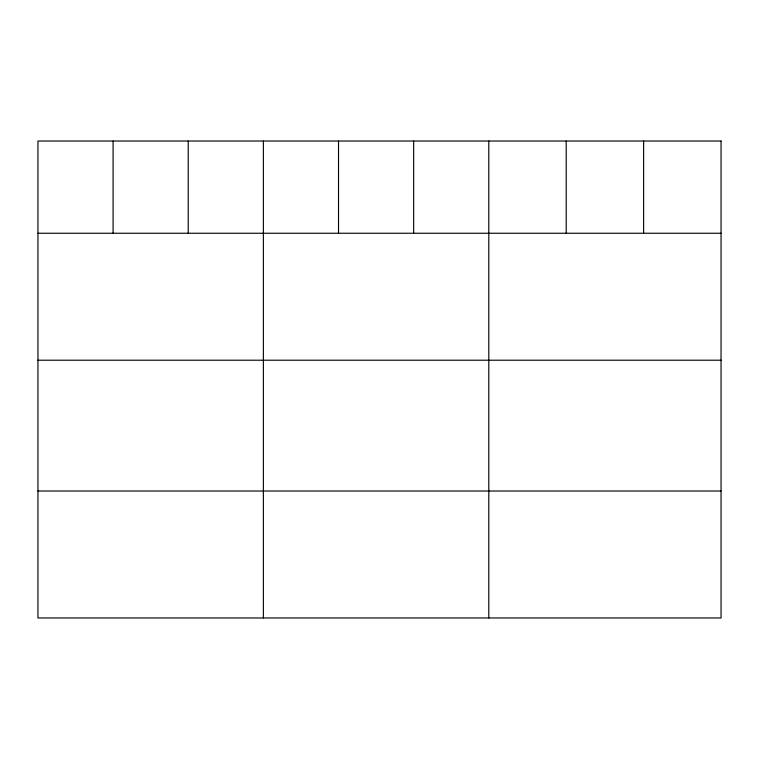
<?xml version="1.0" encoding="UTF-8"?>
<svg xmlns="http://www.w3.org/2000/svg" width="759" height="759" viewBox="0 0 759 759"><rect width="100%" height="100%" fill="white"/><g stroke="black" fill="none" stroke-linecap="round" stroke-linejoin="round"><path stroke-width="1.14" d="M37.95 233.25L721.05 233.25M37.95 360.212L721.05 360.212M37.95 491.016L721.05 491.016M643.632 141.032L643.632 233.25M566.214 141.032L566.214 233.25M488.796 141.032L488.796 617.968M413.655 141.032L413.655 233.25M338.514 141.032L338.514 233.25M263.373 141.032L263.373 617.968M188.232 141.032L188.232 233.25M113.091 141.032L113.091 233.25M721.05 141.032L37.95 141.032L37.95 617.968L721.05 617.968L721.05 141.032"/></g></svg>
